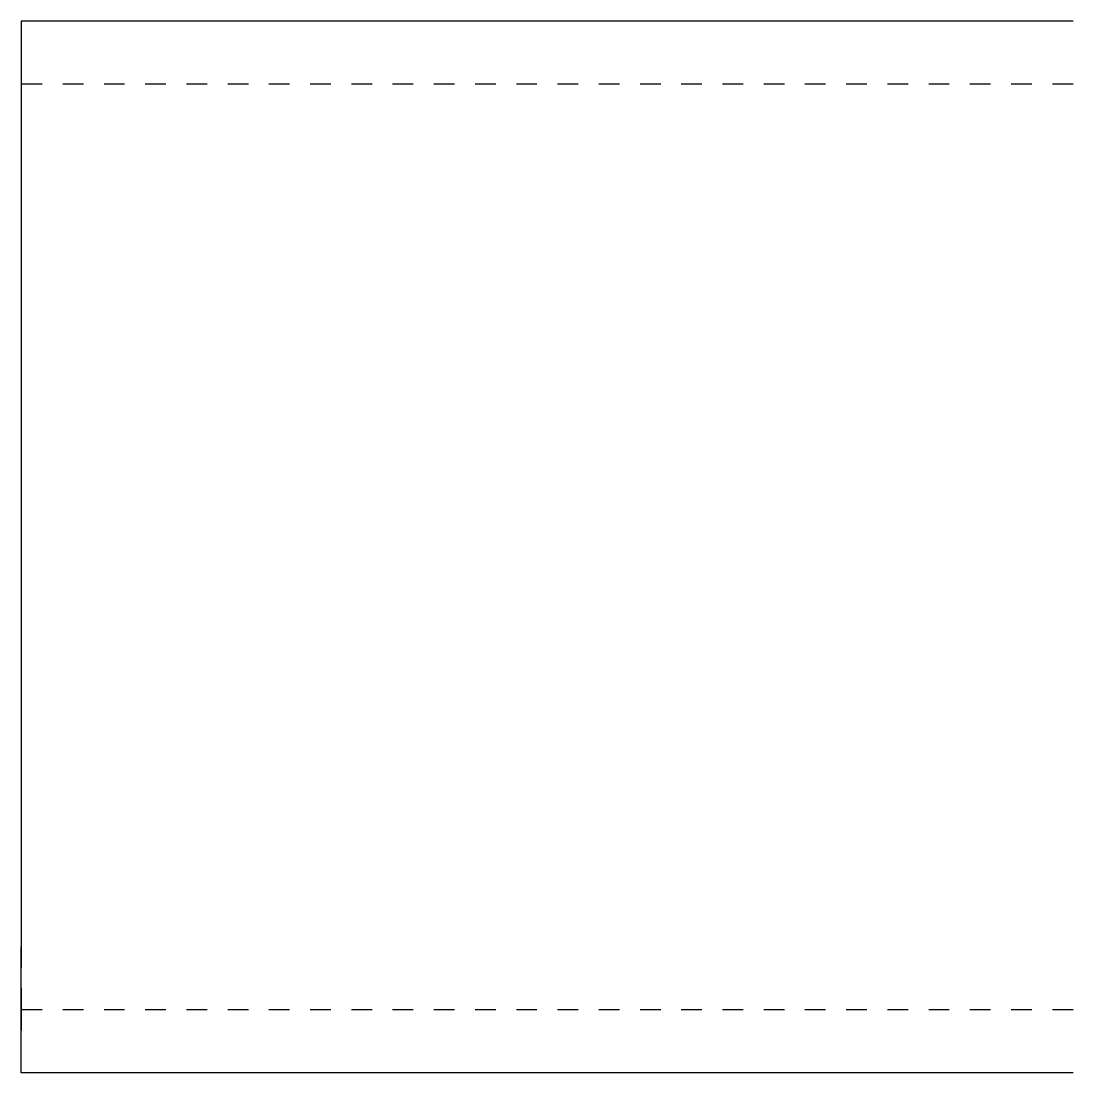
# Model space of a CAD drawing. Header units: millimetres. Extents: x 12 to 22632, y 5 to 856.
# Drawn here: x 12237.3 to 12337.3, y 64.8 to 164.8 of the extents above; entities that cross this region are included whole.
import ezdxf

# ---------------------------------------------------------------- set-up
doc = ezdxf.new("R2010")
doc.units = ezdxf.units.MM
doc.linetypes.add('DXK_LINE_DOT2', pattern=[3.9198, 1.9599, -1.9599])
doc.layers.add('STÅL', color=7, linetype='Continuous')

msp = doc.modelspace()

# ---------------------------------------------------------------- linework, layer by layer
at = {"layer": 'STÅL', "color": 2, "linetype": 'Continuous'}
for p, q in [((12237.27, 164.8), (12237.27, 152.8)), ((12337.27, 164.8), (12237.27, 164.8)), ((12237.27, 152.8), (12237.27, 76.8)), ((12237.27, 65.71), (12237.27, 76.8)), ((12237.27, 64.8), (12237.27, 65.71)), ((12337.27, 64.8), (12237.27, 64.8))]:
    msp.add_line(p, q, dxfattribs=at)
at = {"layer": 'STÅL', "color": 7, "linetype": 'DXK_LINE_DOT2'}
for p, q in [((12237.27, 164.8), (12237.27, 163.89)), ((12237.27, 163.89), (12237.27, 161.29)), ((12337.27, 158.8), (12237.27, 158.8)), ((12237.27, 76.8), (12237.27, 72.21)), ((12237.27, 72.21), (12237.27, 71.26)), ((12237.27, 71.26), (12237.27, 70.8)), ((12337.27, 70.8), (12237.27, 70.8)), ((12237.27, 70.8), (12237.27, 68.31))]:
    msp.add_line(p, q, dxfattribs=at)

doc.saveas('drawing.dxf')
